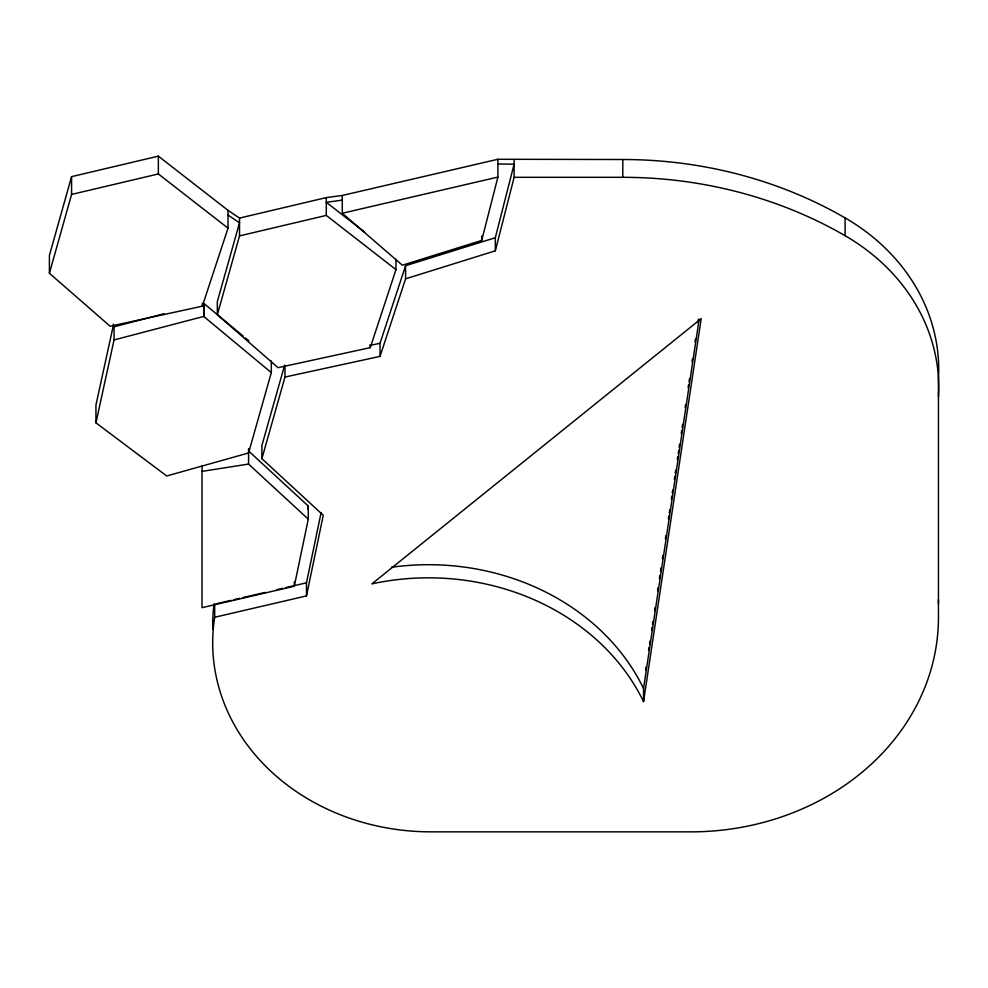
<?xml version="1.0" encoding="UTF-8"?>
<svg xmlns="http://www.w3.org/2000/svg" width="988" height="988" viewBox="0 0 988 988"><rect width="100%" height="100%" fill="white"/><g stroke="black" fill="none" stroke-linecap="round" stroke-linejoin="round"><path stroke-width="1.48" d="M645.609 670.049L646.066 666.999M648.597 650.228L649.054 647.165M649.511 644.114L649.981 641.064M651.586 630.393L652.043 627.343M652.5 624.28L652.969 621.23M654.575 610.559L655.032 607.509M657.563 590.725L658.02 587.675M659.391 578.511L659.861 575.461M660.54 570.891L661.009 567.841M662.38 558.689L662.837 555.626M665.369 538.855L665.826 535.792M668.357 519.021L668.814 515.971M669.271 512.908L669.74 509.857M671.346 499.187L671.803 496.137M672.26 493.086L672.717 490.023M674.335 479.353L674.792 476.302M675.249 473.252L675.706 470.202M677.323 459.519L677.78 456.468M678.237 453.418L678.694 450.367M679.151 447.317L679.62 444.254M681.226 433.584L681.683 430.533M682.14 427.483L682.597 424.42M685.129 407.649L685.586 404.598M688.117 387.815L688.574 384.764M689.031 381.714L689.5 378.651M692.02 361.88L692.477 358.829M695.009 342.046L695.466 338.995M697.997 322.212L698.454 319.161M643.546 701.591L701.208 318.642L371.933 583.859A233.254 202.009 0 0 1 643.546 701.591L643.546 688.475L699.146 319.26M307.651 509.005L308.268 506.029L248.568 450.96M202.009 465.546L202.009 607.682L294.301 586.205L308.268 519.145L308.268 506.029M214.68 604.15L214.68 617.265L306.478 595.912L306.478 582.797L321.1 512.624M306.478 595.912L323.274 515.291L261.882 458.679L261.882 445.563L284.569 365.412M113.398 325.151L95.947 405.031L95.947 422.839L166.725 475.981L248.568 452.973L271.317 372.612L271.317 360.953M95.947 422.839L114.052 339.934L114.052 326.818L113.274 324.076M497.903 159.278L342.28 195.463L342.28 213.26L402.375 265.204L481.699 240.454L497.903 177.087L497.903 159.278L622.786 159.513A400.276 346.652 0 0 1 845.111 217.903A210.58 182.36 0 0 1 938.452 378.849L938.452 617.327A247.729 214.532 0 0 1 693.329 831.847L431.015 831.847A218.336 189.079 0 0 1 214.68 617.265M261.882 458.679L284.989 377.046L380.034 356.384L405.586 278.826L495.321 250.829L495.321 237.713L514.118 164.193L497.903 163.971M495.321 250.829L514.118 177.309L514.118 159.513M71.581 176.642L49.4 255.46L49.4 273.268L110.125 326.238L202.318 306.194L228.03 228.179L228.03 210.37L158.352 156.153L71.581 176.642L71.581 194.438L49.4 273.268M395.966 259.424L395.966 269.625L370.265 347.64L278.06 367.684L217.335 314.715L239.516 235.897L239.516 218.089L228.03 210.37M380.034 356.384L380.034 343.268L405.586 265.71L495.321 237.713M114.052 326.818L164.033 313.715M114.052 339.934L203.726 316.432L271.317 372.612M71.581 194.438L158.352 173.95L228.03 228.179M239.516 218.089L326.287 197.6L342.28 195.463M239.516 235.897L326.287 215.409L395.966 269.625M342.28 213.26L497.903 177.087M216.162 603.804L230.97 600.358M233.934 599.679L239.849 598.296M242.813 597.604L265.019 592.442M276.862 589.688L282.79 588.305M285.754 587.613L306.478 582.797M369.636 345.528L380.034 343.268M202.009 471.375L248.568 464.076L308.268 519.145M342.28 200.144L326.287 202.293L364.733 232.205M514.118 177.309L622.786 177.309A400.276 346.652 0 0 1 845.111 235.7A210.58 182.36 0 0 1 938.452 396.645M228.03 215.063L239.516 222.782L217.335 301.599L217.335 314.715M243.06 336.006L203.726 303.316L203.726 316.432M245.419 337.97L248.951 340.897M845.111 217.903L845.111 235.7M622.786 159.513L622.786 177.309M481.699 236.083L481.699 240.454M405.586 265.71L405.586 278.826M370.265 344.726L370.265 347.64M326.287 197.6L326.287 215.409M294.301 581.833L294.301 586.205M284.989 365.387L284.989 377.046M248.568 448.601L248.568 464.076M204.22 303.724L204.22 316.839M202.318 303.279L202.318 306.194M158.352 156.153L158.352 173.95M938.452 599.531A247.729 214.532 0 0 1 938.402 603.927M212.741 629.257A218.336 189.079 0 0 1 214.05 603.903M391.433 567.273A233.254 202.009 0 0 1 643.546 688.475"/></g></svg>
